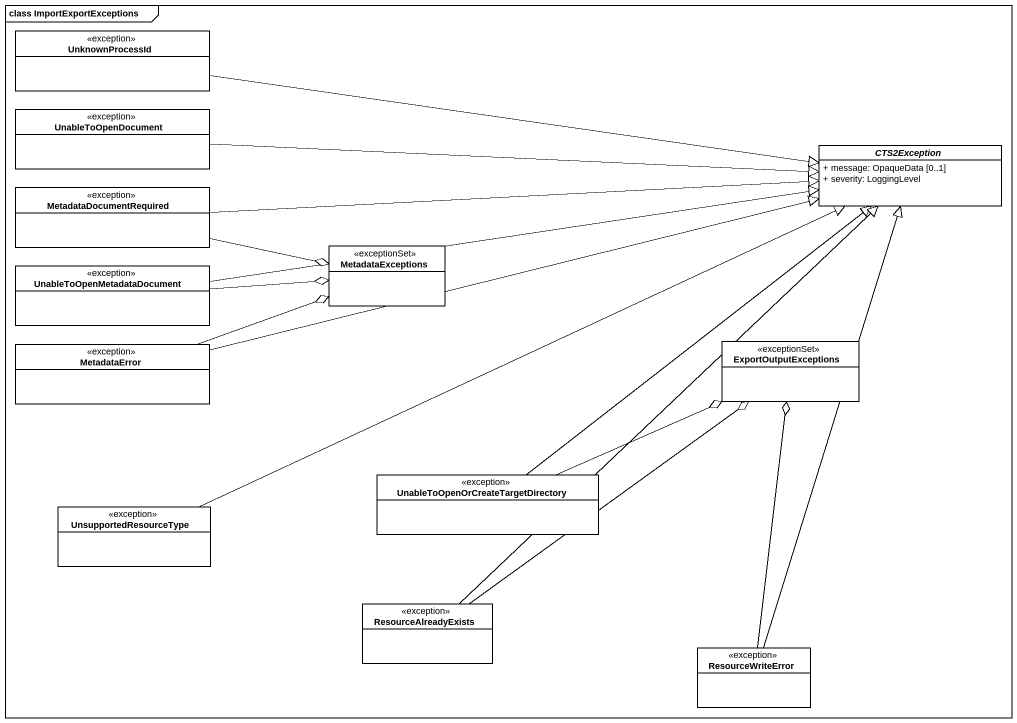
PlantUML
@startuml
mainframe class ImportExportExceptions
hide circle
hide empty members
skinparam classAttributeIconSize 0
class UnknownProcessId <<exception>>
class UnableToOpenDocument <<exception>>
abstract class CTS2Exception {
  + message: OpaqueData [0..1]
  + severity: LoggingLevel
}
class MetadataDocumentRequired <<exception>>
class UnableToOpenMetadataDocument <<exception>>
class MetadataExceptions <<exceptionSet>>
class MetadataError <<exception>>
class ExportOutputExceptions <<exceptionSet>>
class "UnableToOpenOrCreateTargetDirectory" as UnableToOpenOrCreateTargetDi <<exception>>
class UnsupportedResourceType <<exception>>
class ResourceAlreadyExists <<exception>>
class ResourceWriteError <<exception>>
UnknownProcessId -right-|> CTS2Exception
UnableToOpenDocument -right-|> CTS2Exception
MetadataDocumentRequired -right-|> CTS2Exception
MetadataDocumentRequired -right-o MetadataExceptions
UnableToOpenMetadataDocument -right-|> CTS2Exception
UnableToOpenMetadataDocument -right-o MetadataExceptions
MetadataError -right-|> CTS2Exception
MetadataError -right-o MetadataExceptions
UnableToOpenOrCreateTargetDi -up-|> CTS2Exception
UnableToOpenOrCreateTargetDi -right-o ExportOutputExceptions
UnsupportedResourceType -right-|> CTS2Exception
ResourceAlreadyExists -up-|> CTS2Exception
ResourceAlreadyExists -up-o ExportOutputExceptions
ResourceWriteError -up-|> CTS2Exception
ResourceWriteError -up-o ExportOutputExceptions
@enduml
